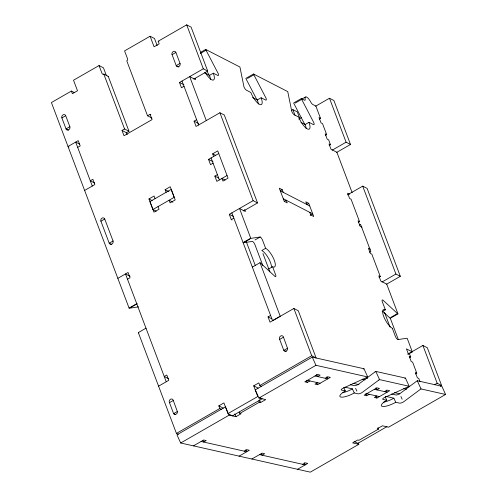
<?xml version="1.0" encoding="UTF-8"?>
<svg xmlns="http://www.w3.org/2000/svg" width="497" height="497" viewBox="0 0 497 497"><rect width="100%" height="100%" fill="white"/><g stroke="black" fill="none" stroke-linecap="round" stroke-linejoin="round"><path stroke-width="0.75" d="M375.154 371.855L358.213 384.454A3.112 0.839 -24.4 0 1 354.386 385.635L350.236 384.703M378.869 380.037L361.922 392.642A3.112 0.839 -24.4 0 1 358.095 393.823L354.262 392.959A10.884 2.932 -24.4 0 1 340.861 397.084A10.884 2.932 -24.4 0 1 345.322 390.946L343.781 387.542M391.704 394.028L395.854 394.966A3.112 0.839 -24.4 0 0 399.687 393.786L416.629 381.18A3.112 0.826 -24.5 0 1 417.331 380.752L441.883 386.275L445.592 394.463L388.586 427.196L382.417 425.811L377.31 428.743L378.59 429.029L377.968 427.662M106.445 75.737L103.457 67.822L99.04 65.554L73.519 80.216L77.501 90.765L72.4 93.691L71.4 91.057L51.408 102.537L129.083 308.097A3.112 1.006 60.1 0 0 129.462 308.202L138.501 306.866M157.164 45.538L154.505 38.511L150.094 36.238L124.567 50.899L127.555 58.808A1.553 1.317 -62.8 0 1 126.778 60.858L147.541 115.801L151.952 118.069M150.094 36.238L154.076 46.786L159.183 43.854L158.189 41.22L186.692 24.85L191.103 27.118L207.715 71.071L193.818 79.054M61.876 117.919L65.71 115.72L69.86 126.71A2.336 1.976 -62.8 0 1 68.692 129.785A2.336 1.976 -62.8 0 1 66.033 128.909L61.876 117.919A2.336 1.976 -62.8 0 1 63.044 114.844A2.336 1.976 -62.8 0 1 65.71 115.72M172.061 54.645L175.888 52.446L180.044 63.436A2.336 1.976 -62.9 0 1 178.877 66.511A2.336 1.976 -62.9 0 1 176.211 65.635L172.061 54.645A2.336 1.976 -62.8 0 1 173.229 51.57A2.336 1.976 -62.8 0 1 175.888 52.446M69.86 126.71L66.033 128.909L68.449 130.152M180.044 63.436L176.211 65.635L178.833 66.977M200.589 52.365L205.696 49.433L239.846 66.983A3.112 1.006 60.1 0 1 240.07 67.704L243.946 86.795A3.112 1.006 60.1 0 0 246.413 90.193L250.83 92.461A10.884 3.522 60.1 0 0 259.465 104.339A10.884 3.522 60.1 0 0 261.13 97.754L265.802 100.121A3.112 1.006 60.1 0 0 266.025 98.145L253.861 74.792A3.112 1.006 60.1 0 1 253.513 74.01L245.853 78.402A3.112 1.006 60.1 0 0 246.201 79.191L257.017 99.947M200.297 53.514L206.044 50.216A3.112 1.006 60.1 0 1 205.696 49.433M184.02 86.292L181.467 87.758L179.473 82.483L203.298 68.803L207.715 71.071M77.662 147.367L80.216 145.901L78.222 140.626L68.014 146.491L68.996 146.994M204.677 72.91L209.485 75.382L213.312 73.183L217.984 75.544A3.112 1.006 60.1 0 0 218.208 73.568L206.044 50.216M122.013 130.456L124.567 128.99L128.984 131.264L126.431 132.724L122.013 130.456L124.008 135.731L152.082 119.609L150.088 114.335L147.541 115.801M247.481 78.458L253.861 74.792M243.642 210.908L257.539 202.925L224.321 115.024L219.904 112.751L196.079 126.437L194.091 121.162L196.638 119.696M84.62 190.444L94.834 184.58L92.84 179.305L90.286 180.771L94.703 183.039M252.495 97.487L257.303 99.953L261.13 97.754M319.242 119.094L320.522 118.361L315.868 106.054L312.762 104.457A3.112 1.006 60.1 0 1 310.712 101.984A6.219 2.013 60.1 0 0 306.606 97.045A6.219 2.013 60.1 0 0 305.158 99.133A3.112 1.006 60.1 0 1 304.437 100.177L301.331 98.58L293.671 102.978A3.112 1.006 60.1 0 0 294.019 103.767L304.835 124.523M302.083 98.971L305.27 97.139M295.299 103.034L301.679 99.369A3.112 1.006 60.1 0 1 301.331 98.58M213.642 156.468L212.648 153.828L217.748 150.895L228.048 178.15L222.942 181.076L221.948 178.442L225.104 180.063M291.609 110.359L292.882 109.626L297.299 111.893L299.958 118.926M100.91 221.208L104.737 219.009L113.043 240.983A2.33 1.976 -62.8 0 1 111.875 244.058A2.33 1.976 -62.8 0 1 109.21 243.182L100.91 221.208A2.33 1.976 -62.8 0 1 102.071 218.127A2.33 1.976 -62.8 0 1 104.737 219.009M213.083 163.209L210.529 164.669L208.535 159.4L218.748 153.536M158.046 206.578L159.046 209.218L153.94 212.144L148.957 198.962L154.064 196.029L155.058 198.67M166.122 192.314L165.122 189.68L170.229 186.748L175.211 199.931L170.104 202.863L169.11 200.229L172.894 202.173M315.564 106.228L329.48 98.238L333.897 100.506L350.503 144.459L336.612 152.436M298.784 119.075L301.337 117.609M152.927 209.523L174.192 197.303L171.204 189.394L149.932 201.608L152.927 209.523L156.195 211.2M227.048 175.509L216.841 181.374L214.847 176.1L217.4 174.633M301.002 122.411L305.121 124.53L308.954 122.33L313.619 124.697A3.112 1.006 60.1 0 0 313.843 122.722L301.679 99.369M113.043 240.983L109.21 243.182L111.732 244.481M325.398 135.364L326.678 134.631L322.528 123.641L321.037 122.877L319.049 117.603L320.522 118.361M329.207 145.466L330.486 144.733L328.654 139.899L327.181 139.141L325.193 133.867L326.678 134.631M332.195 150.169L346.092 142.185L350.503 144.459M117.839 278.345L128.046 272.48L130.04 277.755L127.487 279.221M232.024 219.991L231.291 219.612L229.297 214.337L253.122 200.658L257.539 202.925M280.32 190.805L282.234 189.705L283.234 192.339M231.291 219.612L233.845 218.146M284.309 201.353L286.222 200.254L287.216 202.888L284.272 201.378L279.289 188.189L282.234 189.705M306.817 204.422L308.736 203.323L313.719 216.506L310.774 214.996L309.774 212.356M129.083 308.097L136.737 303.698A3.112 1.006 60.1 0 0 136.942 303.785M252.451 267.169A3.131 1.013 60.1 0 0 252.346 267.106L259.999 262.708A3.131 1.013 60.1 0 1 260.465 263.037L275.114 276.549A3.112 1.006 60.1 0 0 275.748 275.139L272.604 266.759A10.884 3.522 60.1 0 0 274.269 260.18A10.884 3.522 60.1 0 0 265.628 248.301L262.64 240.386A3.112 1.006 60.1 0 0 260.167 236.994L251.128 238.336A3.112 1.006 60.1 0 1 250.749 238.225L243.095 242.623A3.112 1.006 60.1 0 0 243.474 242.729L252.513 241.393A3.112 1.006 60.1 0 1 254.98 244.785L262.807 265.497M130.736 307.469L137.116 303.81M243.474 242.729L249.854 239.069M255.067 239.927L260.167 236.994M310.165 215.338L312.719 213.872L283.278 198.738M347.478 194.88L362.698 186.139L367.115 188.406L400.327 276.313L386.43 284.29M265.628 248.301L261.801 250.5A10.884 3.522 60.1 0 1 268.156 257.663A10.884 3.522 60.1 0 1 271.505 266.995M178.33 434.384L176.435 433.415L138.334 332.58L145.988 328.182A3.119 1.006 60.1 0 1 146.099 328.244M268.771 268.958L272.604 266.759M358.269 222.376L359.548 221.643L351.075 199.229L349.602 198.477L347.614 193.203L349.577 194.209M359.269 225.017L360.542 224.284L370.843 251.532L369.563 252.265M293.864 308.475L311.718 355.722L316.135 357.995L298.281 310.743L293.864 308.475L270.039 322.155L268.045 316.881L270.598 315.415M158.58 386.163L168.787 380.304L166.799 375.03L164.246 376.496L168.663 378.764M379.031 277.32L380.304 276.587L371.837 254.172L370.364 253.414L368.37 248.14L370.333 249.146M169.477 402.669L173.304 400.47M279.656 339.395L283.489 337.196M382.019 282.023L395.916 274.04L400.327 276.313M177.46 411.46L173.627 413.659L174.652 414.523L175.429 414.504L176.826 413.703L177.559 412.175L173.186 400.147A2.336 1.976 -62.8 0 0 170.521 399.271A2.336 1.976 -62.8 0 0 169.353 402.346L173.627 413.659L175.615 414.678M287.639 348.186L283.812 350.385L284.831 351.249L285.607 351.23L287.011 350.428L287.738 348.9L283.365 336.873A2.336 1.976 -62.8 0 0 280.706 335.991A2.336 1.976 -62.8 0 0 279.538 339.072L283.812 350.385L286.334 351.683M382.168 311.662L385.355 309.83L382.212 301.455A3.112 1.006 60.1 0 1 382.845 300.039L397.494 313.557A3.131 1.013 60.1 0 0 397.96 313.88L390.3 318.279A3.131 1.013 60.1 0 1 389.841 317.956L382.51 311.197M221.718 409.466L219.829 408.497L218.829 405.856L223.936 402.924L227.974 413.603L232.385 415.877L262.167 398.774L260.273 397.799M227.974 413.603L257.75 396.507L253.712 385.821L258.819 382.895L259.813 385.529L261.708 386.504M176.435 433.415L219.829 408.497M259.813 385.529L311.718 355.722M225.8 406.658L176.963 434.807L180.672 442.995L310.308 472.15L358.809 444.299L358.188 442.933M345.328 390.953L341.495 390.089A3.112 0.839 -24.4 0 1 342.775 388.337L366.91 377.347A3.112 0.857 -24.3 0 0 367.712 376.943L363.984 368.755L312.246 357.119L255.241 389.859L258.949 398.041L265.758 399.576L260.652 402.502L259.378 402.216L239.809 413.454L239.187 412.094M391.114 317.223L397.494 313.557M180.672 442.995L229.167 415.144L235.982 416.672L241.082 413.74L239.809 413.454M258.949 398.041L315.955 365.307L367.693 376.943M193.439 445.865L203.652 440L206.205 440.578L203.652 442.044L203.031 440.677M316.632 374.502L317.564 376.546L320.118 375.08L317.564 374.508L304.798 381.833L307.351 382.41L309.904 380.944M317.564 382.665L315.011 384.131L317.564 384.709L330.331 377.378L327.778 376.801L325.224 378.267M407.683 354.206L422.904 345.465L427.314 347.732L441.591 385.498L440.255 386.262M409.255 353.634L412.317 351.876L407.211 338.364A3.112 1.006 60.1 0 0 406.832 338.258L397.793 339.594A3.112 1.006 60.1 0 1 395.32 336.202L392.332 328.293M244.213 451.164L246.767 449.698L249.32 450.27L239.107 456.134M409.416 357.722L410.696 356.989L409.888 354.877L408.422 354.119L406.428 348.844L412.317 351.876M251.873 459.004L262.087 453.146L264.64 453.718L262.087 455.184L261.465 453.817M375.987 387.846L376.912 389.897L379.466 388.43L376.912 387.853L364.146 395.183L366.699 395.755L369.252 394.289M376.912 396.016L374.359 397.482L376.912 398.054L389.679 390.723L387.126 390.151L384.572 391.617M415.511 373.955L416.784 373.222L412.665 362.251L411.205 361.505L409.224 356.231L410.696 356.989M434.508 384.759L437.174 383.23L441.591 385.498M302.648 464.31L305.201 462.844L307.755 463.415L297.541 469.28M378.59 429.029L359.02 440.267L357.741 439.982L352.634 442.914L358.809 444.299M386.958 426.656L357.84 443.38L354.057 441.435M405.453 378.08L375.831 371.421L379.546 379.609L409.168 386.268L405.453 378.08A3.112 0.832 -24.4 0 1 404.875 378.391M385.256 396.867L386.803 400.278A10.884 2.932 -24.4 0 0 382.336 406.416A10.884 2.932 -24.4 0 0 395.736 402.284L399.569 403.148A3.112 0.839 -24.4 0 0 403.396 401.967L420.338 389.368A3.112 0.826 -24.5 0 1 421.04 388.94L445.592 394.463M367.494 377.975L366.854 377.832L367.165 378.515M362.17 379.23L365.133 379.894M403.682 388.561L406.633 389.226M353.032 383.293L358.958 384.622M394.543 392.63L399.712 393.792M315.011 375.974L327.778 378.844L326.852 376.794M374.359 389.319L387.126 392.189L386.2 390.145M344.961 387.194L352.41 388.865L354.262 392.959M385.691 396.351L393.879 398.196L395.736 402.284M307.351 380.367L320.118 383.243M366.699 393.717L379.466 396.587M386.803 400.278L382.97 399.414A3.112 0.839 -24.4 0 1 384.243 397.662L408.385 386.678A3.112 0.832 -24.4 0 0 409.155 386.268M201.099 441.466L246.767 451.736L245.835 449.692M259.533 454.612L305.201 464.881L304.276 462.837M253.513 74.01L287.664 91.56A3.112 1.006 60.1 0 1 287.887 92.28L291.764 111.371A3.112 1.006 60.1 0 0 294.23 114.764L298.647 117.037A10.884 3.522 60.1 0 0 307.289 128.916A10.884 3.522 60.1 0 0 308.954 122.33M158.189 41.22L158.922 41.599M330.486 144.733L329.014 143.975L331.002 149.249L336.891 152.275L352.137 192.625M179.473 82.483L183.89 84.751M99.04 65.554L102.034 73.469A1.553 1.317 -62.8 0 0 103.805 74.053L108.222 76.321L128.984 131.264M194.091 121.162L198.502 123.43M359.548 221.643L358.076 220.892L360.07 226.166L362.033 227.172M150.088 114.335L150.827 114.714M212.648 153.828L215.797 155.449M308.736 203.323L305.792 201.807L306.786 204.447M280.289 190.829L309.73 205.957M208.535 159.4L212.952 161.668M71.4 91.057L74.593 92.697M214.847 176.1L218.637 178.044M380.304 276.587L378.832 275.829L380.826 281.103L386.716 284.129L397.96 313.88M229.297 214.337L233.714 216.605M79.601 144.111L75.674 142.092L92.28 186.046M165.122 189.68L168.905 191.625M148.957 198.962L152.113 200.583M416.784 373.222L415.362 372.495L417.343 377.763L418.816 378.521L419.971 381.578M268.045 316.881L271.834 318.826M130.077 276.301L125.499 273.946L166.24 381.771M253.712 385.821L258.129 388.095M218.829 405.856L223.246 408.124M207.51 72.127L209.535 76.022M417.306 380.752L421.015 388.934M400.924 396.513L402.16 399.24M375.987 396.01L376.912 398.054M365.773 393.711L366.699 395.755M355.622 388.362L356.858 391.096M312.246 357.119L315.955 365.307M316.639 382.659L317.564 384.709M306.425 380.36L307.351 382.41M259.415 399.774L260.652 402.502M258.757 400.855L259.378 402.216M234.746 413.945L235.982 416.672M225.458 406.956L227.93 412.417M228.552 413.777L229.167 415.144M329.48 98.238L346.092 142.185M362.698 186.139L395.916 274.04M422.904 345.465L437.174 383.23M390.102 317.745L398.308 339.47M384.591 312.576L390.058 327.057M292.882 109.626L295.013 115.248M186.692 24.85L203.298 68.803M219.904 112.751L253.122 200.658M262.963 253.576L269.871 271.871M195.072 78.327L195.57 79.644L189.686 76.619L206.292 120.572M244.648 209.523L245.394 211.498L239.504 208.473L250.749 238.225M259.999 262.708L280.24 316.278L272.58 320.677L231.85 212.871M246.214 241.474L255.265 265.423M182.026 81.017L198.632 124.971M211.088 157.934L219.394 179.908M126.431 132.724L127.176 134.706M103.805 74.053L124.567 128.99M392.332 328.293A10.884 3.522 60.1 0 1 383.69 316.415A10.884 3.522 60.1 0 1 385.355 309.83M213.312 73.183A10.884 3.522 60.1 0 1 212.728 80.123A10.884 3.522 60.1 0 1 205.081 72.239M209.485 75.382A10.884 3.522 60.1 0 1 210.523 79.452M305.121 124.53A10.884 3.522 60.1 0 1 306.164 128.605M257.303 99.953A10.884 3.522 60.1 0 1 258.341 104.028M108.222 76.321A1.553 1.317 -62.8 0 1 107.979 76.432M138.334 332.58A3.119 1.006 60.1 0 1 138.793 332.903M378.813 380.043A3.112 0.87 -24.1 0 1 379.503 379.596M375.105 371.855A3.112 0.87 -24.1 0 1 375.794 371.414M352.41 388.865A10.884 2.932 -24.4 0 1 342.905 392.705M364.003 368.762A3.112 0.857 -24.3 0 1 363.413 369.078M393.879 398.196A10.884 2.932 -24.4 0 1 383.268 402.253"/></g></svg>
